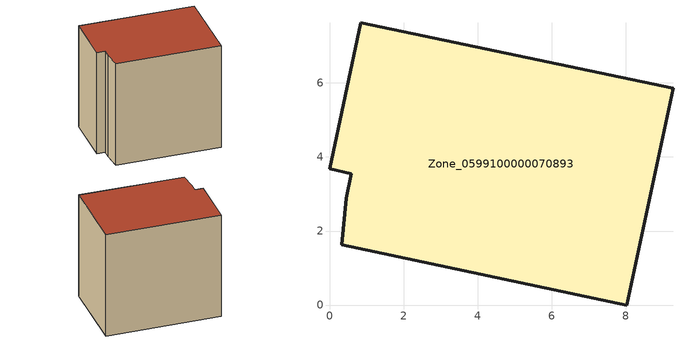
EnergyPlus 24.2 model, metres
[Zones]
Zone_0599100000070893
 floor ground (C_G): 9.28,5.85 8.03,0 0.33,1.63 0.45,2.89 0.59,3.55 0,3.68 0.85,7.62 z0
 wall outside (C_F): 8.03,0 9.28,5.85 0.85,7.62 0,3.68 0.59,3.55 0.45,2.89 0.33,1.63 8.03,0 z0:8.23
 roof outside (C_R): 0.59,3.55 0.45,2.89 0.33,1.63 8.03,0 9.28,5.85 0.85,7.62 0,3.68 z8.23
[BUILDING]
Pand.0599100000070893: North Axis=0; Terrain=City; Loads Convergence Tolerance Value=0.04; Temperature Convergence Tolerance Value=0.4; Solar Distribution=FullExterior; Maximum Number of Warmup Days=25; Minimum Number of Warmup Days=1
[Site:Location]
Rotterdam.The.Hague.AP_ZH_NLD Design_Conditions: Latitude=51.96; Longitude=4.45; Time Zone=1; Elevation=-4.5
[SITE:GROUNDTEMPERATURE:BUILDINGSURFACE]
18, 18, 18, 18, 18, 18, 18, 18, 18, 18, 18, 18
[MATERIAL] Thermal Absorptance=0.9; Solar Absorptance=0.7; Visible Absorptance=0.7
Name | Roughness | Thickness | Conductivity | Density | Specific Heat
G.TI.1975-1991 | MediumSmooth | 0.15 | 0.288461 | 540 | 1210
F.TI.1975-1991 | Rough | 0.3 | 0.230769 | 1920 | 840
R.TI.1975-1991 | MediumRough | 0.2 | 0.153846 | 1500 | 1000
[CONSTRUCTION]
C_G: G.TI.1975-1991
C_F: F.TI.1975-1991
C_R: R.TI.1975-1991
[ZONE]
Zone_0599100000070893: Type=1; Multiplier=1; Ceiling Height=Autocalculate; Volume=Autocalculate; Floor Area=autocalculate; Part of Total Floor Area=Yes
[ZONEINFILTRATION:DESIGNFLOWRATE]
Infil_Zone_0599100000070893: Zone or ZoneList or Space or SpaceList=Zone_0599100000070893; Schedule=AlwaysOn; Design Flow Rate Calculation Method=Flow/Area; Flow Rate per Floor Area=0.003; Constant Term Coefficient=1; Temperature Term Coefficient=0; Velocity Term Coefficient=0; Velocity Squared Term Coefficient=0
[HVACTEMPLATE:ZONE:IDEALLOADSAIRSYSTEM]
Zone_0599100000070893: Maximum Heating Supply Air Temperature=50; Minimum Cooling Supply Air Temperature=13; Maximum Heating Supply Air Humidity Ratio=0.0156; Minimum Cooling Supply Air Humidity Ratio=0.0077; Heating Limit=NoLimit; Cooling Limit=NoLimit; Dehumidification Control Type=ConstantSensibleHeatRatio; Cooling Sensible Heat Ratio=0.7; Dehumidification Setpoint=60; Humidification Control Type=None; Humidification Setpoint=30; Outdoor Air Method=None; Outdoor Air Flow Rate per Person=0.00944; Outdoor Air Flow Rate per Zone Floor Area=0; Outdoor Air Flow Rate per Zone=0; Demand Controlled Ventilation Type=None; Outdoor Air Economizer Type=NoEconomizer; Heat Recovery Type=None; Sensible Heat Recovery Effectiveness=0.7; Latent Heat Recovery Effectiveness=0.65
[ZONECONTROL:THERMOSTAT]
ThermostatControl_Zone_0599100000070893: Zone or ZoneList=Zone_0599100000070893; Control Type Schedule=DualSetpointControlType; Control 1=Thermostat_Zone_0599100000070893; Temperature Difference Between Cutout And Setpoint=0
[THERMOSTATSETPOINT:DUALSETPOINT]
Thermostat_Zone_0599100000070893: Heating Setpoint Temperature Schedule=HeatingSetpoint_Zone_0599100000070893; Cooling Setpoint Temperature Schedule=CoolingSetpoint_Zone_0599100000070893
[SCHEDULE:COMPACT]
HeatingSetpoint_Zone_0599100000070893: Through: 12/31, For: AllDays, Until: 24:00, 21
CoolingSetpoint_Zone_0599100000070893: Through: 12/31, For: AllDays, Until: 24:00, 24
DualSetpointControlType: Through: 12/31, For: AllDays, Until: 24:00, 4
AlwaysOn: Through: 12/31, For: AllDays, Until: 24:00, 1
